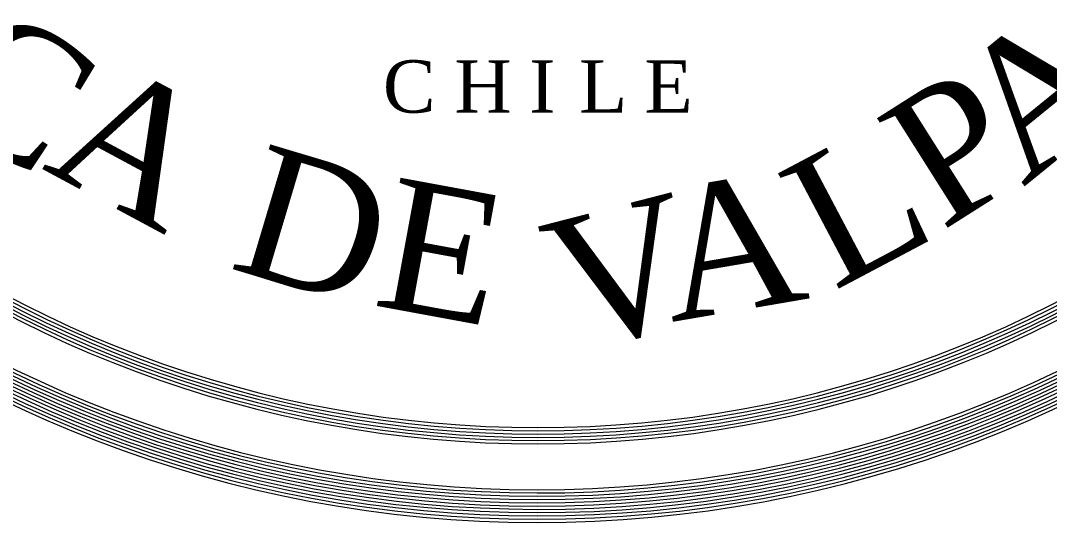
# Model space of a CAD drawing. Header units: millimetres. Extents: x -11418 to -10492, y 10656 to 11360.
# Drawn here: x -10525.268 to -10522.188, y 11176.096 to 11177.597 of the extents above; entities that cross this region are included whole.
import ezdxf

# ---------------------------------------------------------------- set-up
doc = ezdxf.new("R2010")
doc.units = ezdxf.units.MM
doc.linetypes.add('CONTINUA', pattern=[0])
doc.layers.add('proyección', color=252, linetype='CONTINUA', lineweight=5)
doc.styles.get("Standard").update_dxf_attribs({"font": 'romans.shx'})

# ---------------------------------------------------------------- blocks, each defined once
blk = doc.blocks.new('logopucv')
at = {"layer": 'proyección'}
for radius, start, end in [(2.4453, 104.8606, 75.0609), (2.4388, 105.0444, 74.8767), (2.4323, 105.2298, 74.6907), (2.4258, 105.4169, 74.5031), (2.4193, 105.6058, 74.3136), (2.4128, 105.7966, 74.1223), (2.4063, 105.9891, 73.9292), (2.3998, 106.1835, 73.7343), (2.3933, 106.3798, 73.5374), (2.3868, 106.578, 73.3386), (2.3803, 106.7782, 73.1378), (2.2893, 108.9915, 71.0085), (2.2828, 108.7721, 71.2279), (2.2763, 108.5503, 71.4497), (2.2698, 108.3261, 71.6739), (2.2633, 108.0993, 71.9007), (2.2568, 107.87, 72.13)]:
    blk.add_arc((1436.4434, 50647.9201), radius, start, end, dxfattribs=at)
at = {"layer": 'proyección', "char_height": 0.258874, "width": 1.744763, "attachment_point": 1}
for s, insert, rotation in [('{\\fTimes New Roman|b0|i0|c0|p18;C}', (1435.3688, 50646.5134), 327.5858), ('{\\fTimes New Roman|b0|i0|c0|p18;A}', (1437.2449, 50646.341), 39.0876), ('{\\fTimes New Roman|b0|i0|c0|p18;P}', (1437.1079, 50646.2716), 32.3273), ('{\\fTimes New Roman|b0|i0|c0|p18;A}', (1435.5773, 50646.4065), 331.7299), ('{\\fTimes New Roman|b0|i0|c0|p18;D}', (1435.9003, 50646.229), 343.3545), ('{\\fTimes New Roman|b0|i0|c0|p18;L}', (1436.9107, 50646.1629), 27.8532), ('{\\fTimes New Roman|b0|i0|c0|p18;E}', (1436.1591, 50646.1614), 349.5675), ('{\\fTimes New Roman|b0|i0|c0|p18;A}', (1436.6643, 50646.1278), 9.7185), ('{\\fTimes New Roman|b0|i0|c0|p18;V}', (1436.4395, 50646.0613), 14.4448)]:
    blk.add_mtext(s, dxfattribs=dict(at, insert=insert, rotation=rotation))
at = {"layer": 'proyección', "char_height": 0.104012, "width": 1.549397, "attachment_point": 1}
for s, insert in [('{\\fRomantic|b0|i0|c2|p2;C}', (1436.1351, 50646.3928)), ('{\\fRomantic|b0|i0|c2|p2;H}', (1436.2774, 50646.3928)), ('{\\fRomantic|b0|i0|c2|p2;I}', (1436.426, 50646.3928)), ('{\\fRomantic|b0|i0|c2|p2;L}', (1436.5251, 50646.3928)), ('{\\fRomantic|b0|i0|c2|p2;E}', (1436.6551, 50646.3928))]:
    blk.add_mtext(s, dxfattribs=dict(at, insert=insert))

msp = doc.modelspace()

# ---------------------------------------------------------------- block references
at = {"layer": 'proyección', "xscale": 1.505674176733929, "yscale": 1.505674176733929, "zscale": 1.505674176733929}
msp.add_blockref('logopucv', (-12686.5349, -65079.4878), dxfattribs=at)

doc.saveas('drawing.dxf')
